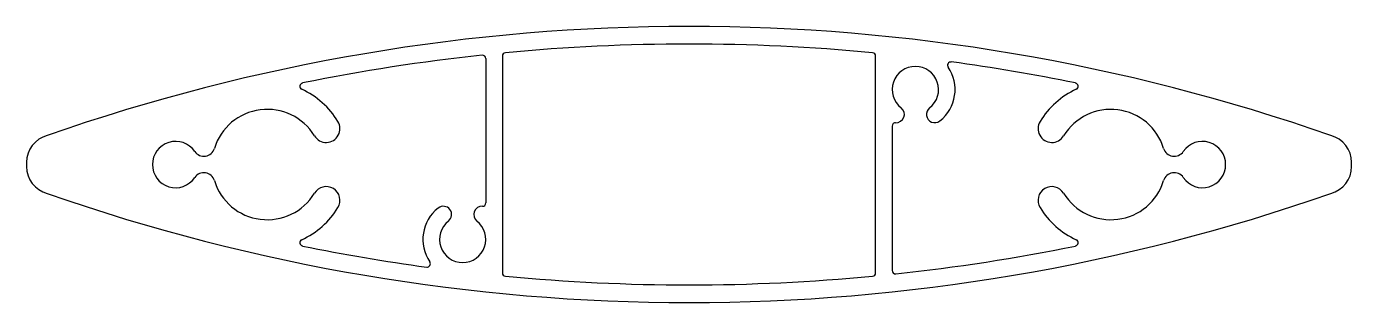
# Model space of a CAD drawing. Extents: x 757 to 877, y 498 to 523.
import ezdxf

# ---------------------------------------------------------------- set-up
doc = ezdxf.new("R2010")
doc.units = 0
doc.layers.get('0').update_dxf_attribs({"linetype": 'CONTINUOUS'})

msp = doc.modelspace()

# ---------------------------------------------------------------- linework, layer by layer
at = {"color": 0, "linetype": 'CONTINUOUS'}
for p, q in [((798.55, 520.34), (798.55, 507.26)), ((800.05, 520.56), (800.05, 500.93)), ((833.85, 500.93), (833.85, 520.56)), ((835.35, 514.23), (835.35, 501.14)), ((756.95, 510.94), (756.95, 510.55)), ((876.95, 510.55), (876.95, 510.94))]:
    msp.add_line(p, q, dxfattribs=at)
for centre, radius, start, end in [((816.95, 347.37), 175.88, 70.703, 109.297), ((800.35, 520.56), 0.3, 95.4252, 180), ((816.95, 345.77), 175.88, 84.5748, 95.4252), ((833.55, 520.56), 0.3, 0, 84.5748), ((816.95, 345.77), 175.88, 96.114, 101.4797), ((798.25, 520.34), 0.3, 0, 96.114), ((837.45, 517.53), 2.1, 307.8818, 232.1182), ((840.66, 519.73), 0.3, 82.2376, 214.4918), ((816.95, 345.77), 175.88, 78.5203, 82.2376), ((837.45, 517.53), 3.6, 307.8818, 34.4918), ((782, 517.83), 0.3, 101.4797, 245.3224), ((778.75, 510.74), 7.5, 31.3323, 65.3224), ((855.15, 510.74), 7.5, 114.6776, 148.6677), ((851.89, 517.83), 0.3, 294.6776, 78.5203), ((778.75, 510.74), 5, 31.3323, 163.0632), ((835.7, 515.28), 0.75, 267.2706, 52.1182), ((839.2, 515.28), 0.75, 127.8818, 307.8818), ((855.15, 510.74), 5, 16.9368, 148.6677), ((784.09, 513.99), 1.25, 211.3323, 31.3323), ((835.65, 514.23), 0.3, 87.2706, 180), ((849.81, 513.99), 1.25, 148.6677, 328.6677), ((759.45, 510.94), 2.5, 104.3833, 180), ((770.45, 510.74), 2.1, 34.3218, 325.6782), ((863.45, 510.74), 2.1, 214.3218, 145.6782), ((874.45, 510.94), 2.5, 0, 75.6167), ((773.01, 512.49), 1, 214.3218, 343.0632), ((860.89, 512.49), 1, 196.9368, 325.6782), ((759.45, 510.55), 2.5, 180, 255.6167), ((874.45, 510.55), 2.5, 284.3833, 360), ((773.01, 509), 1, 16.9368, 145.6782), ((778.75, 510.74), 5, 196.9368, 328.6677), ((855.15, 510.74), 5, 211.3323, 343.0632), ((860.89, 509), 1, 34.3218, 163.0632), ((816.95, 674.12), 175.88, 250.703, 289.297), ((784.09, 507.49), 1.25, 328.6677, 148.6677), ((849.81, 507.49), 1.25, 31.3323, 211.3323), ((778.75, 510.74), 7.5, 294.6776, 328.6677), ((796.45, 503.96), 3.6, 127.8818, 214.4918), ((794.7, 506.21), 0.75, 307.8818, 127.8818), ((798.2, 506.21), 0.75, 87.2706, 232.1182), ((798.25, 507.26), 0.3, 267.2706, 0), ((855.15, 510.74), 7.5, 211.3323, 245.3224), ((796.45, 503.96), 2.1, 127.8818, 52.1182), ((782, 503.66), 0.3, 114.6776, 258.5203), ((816.95, 675.72), 175.88, 258.5203, 262.2376), ((816.95, 675.72), 175.88, 276.114, 281.4797), ((851.89, 503.66), 0.3, 281.4797, 65.3224), ((793.23, 501.75), 0.3, 262.2376, 34.4918), ((800.35, 500.93), 0.3, 180, 264.5748), ((816.95, 675.72), 175.88, 264.5748, 275.4252), ((833.55, 500.93), 0.3, 275.4252, 0), ((835.65, 501.14), 0.3, 180, 276.114)]:
    msp.add_arc(centre, radius, start, end, dxfattribs=at)

doc.saveas('drawing.dxf')
